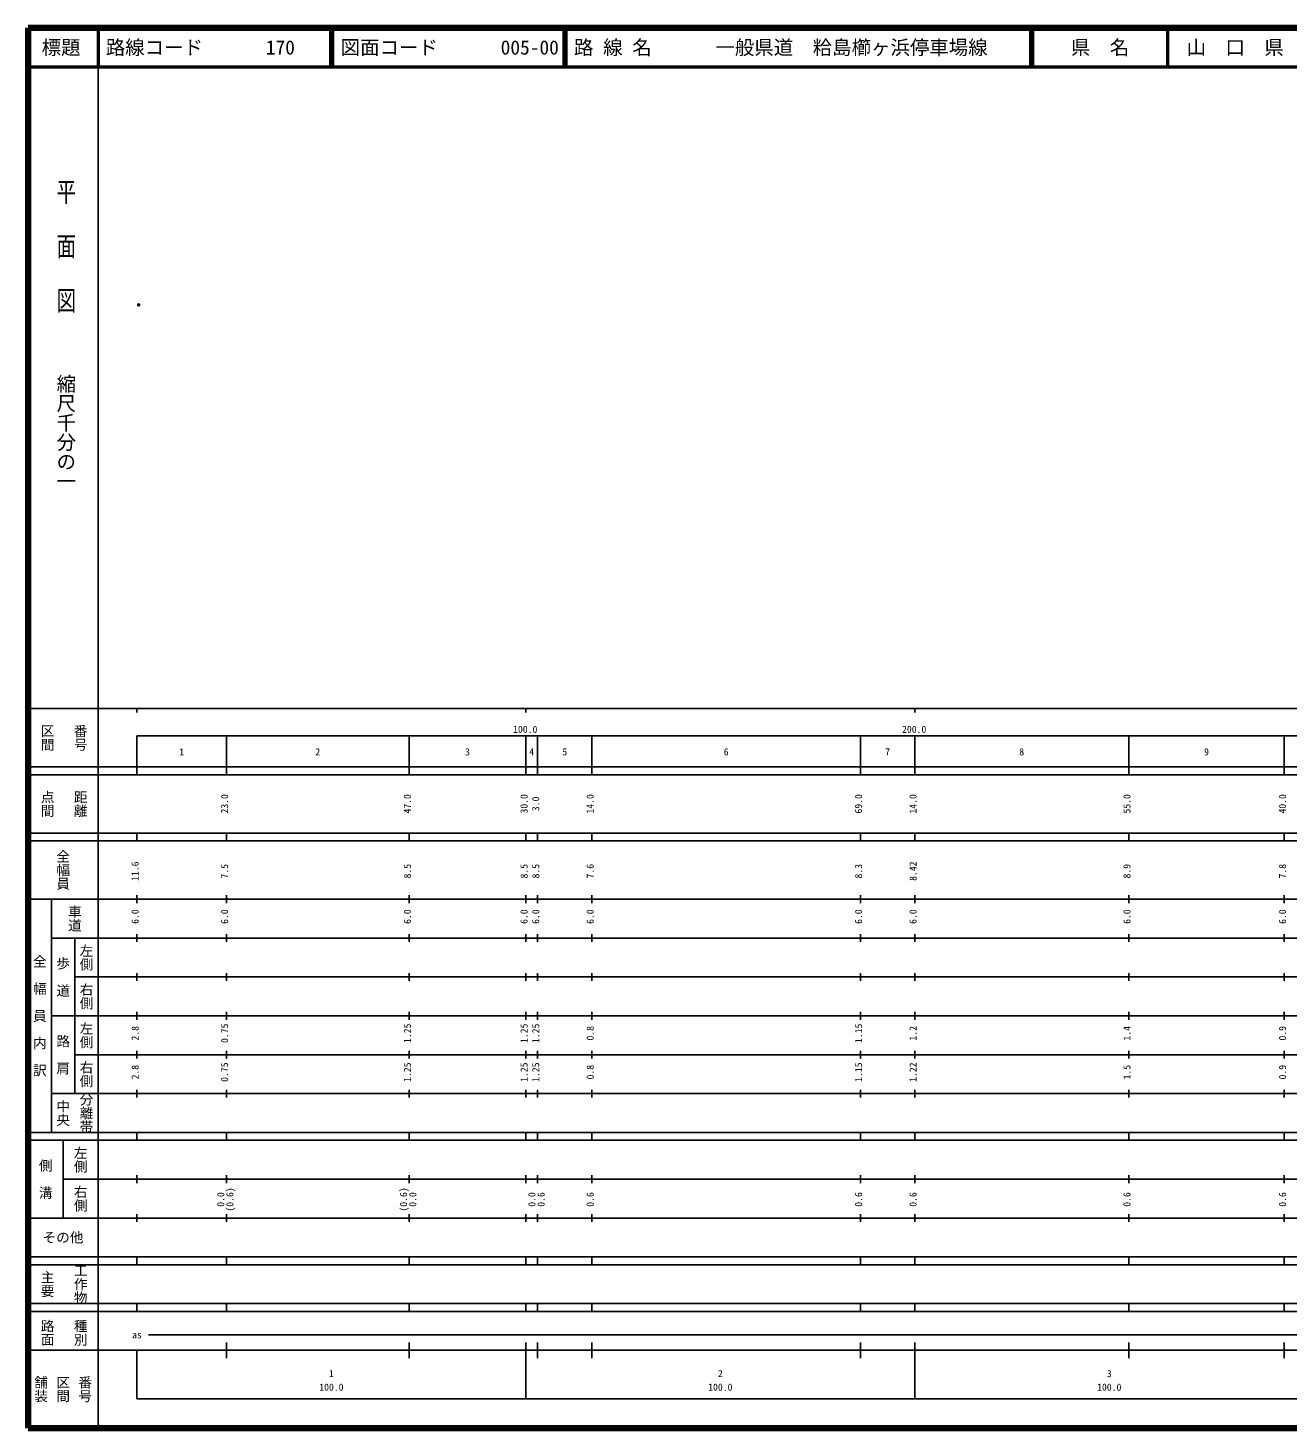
# Model space of a CAD drawing. Units: millimetres on the paper. Extents: x 40 to 680, y 20 to 380.
# Drawn here: x 40 to 363.9, y 20 to 380 of the extents above; entities that cross this region are included whole.
import ezdxf
from ezdxf.enums import TextEntityAlignment as Align

# ---------------------------------------------------------------- set-up
doc = ezdxf.new("R2010")
doc.units = ezdxf.units.MM
doc.header["$PDMODE"] = 32
doc.header["$PDSIZE"] = 0.5
doc.layers.add('M-OTRS', color=6, linetype='Continuous')
doc.layers.add('M-TTL-TXT', color=7, linetype='Continuous')
for name, color, linetype, lineweight in [('M-TTL', 2, 'Continuous', 140), ('M-TTL-BAND', 7, 'Continuous', 25), ('M-TTL-LINE', 7, 'Continuous', 50)]:
    doc.layers.add(name, color=color, linetype=linetype, lineweight=lineweight)
doc.styles.add('@ＭＳ ゴシック', font='')
doc.styles.add('ＭＳ ゴシック', font='')
doc.styles.get('@ＭＳ ゴシック').set_extended_font_data('@MS Gothic')
doc.styles.get('ＭＳ ゴシック').set_extended_font_data('MS Gothic')

msp = doc.modelspace()

# ---------------------------------------------------------------- linework, layer by layer
at = {"layer": 'M-OTRS'}
msp.add_point((68.451, 308.783), dxfattribs=at)
at = {"layer": 'M-TTL'}
for p, q in [((40, 380), (40, 20)), ((680, 380), (40, 380)), ((40, 20), (680, 20))]:
    msp.add_line(p, q, dxfattribs=at)
at = {"layer": 'M-TTL-BAND'}
for p, q in [((58, 370), (58, 20)), ((40, 205), (579, 205)), ((68, 205), (68, 204)), ((168, 205), (168, 204)), ((268, 205), (268, 204)), ((68, 198), (579, 198)), ((68, 198), (68, 188)), ((91, 188), (91, 198)), ((138, 188), (138, 198)), ((168, 188), (168, 198)), ((171, 188), (171, 198)), ((185, 188), (185, 198)), ((254, 188), (254, 198)), ((268, 188), (268, 198)), ((323, 188), (323, 198)), ((363, 188), (363, 198)), ((40, 190), (579, 190)), ((40, 188), (579, 188)), ((40, 173), (579, 173)), ((68, 171), (68, 173)), ((91, 171), (91, 173)), ((138, 171), (138, 173)), ((168, 171), (168, 173)), ((171, 171), (171, 173)), ((185, 171), (185, 173)), ((254, 171), (254, 173)), ((268, 171), (268, 173)), ((323, 171), (323, 173)), ((363, 171), (363, 173)), ((40, 171), (579, 171)), ((40, 156), (579, 156)), ((46, 96), (46, 156)), ((68, 155), (68, 157)), ((91, 155), (91, 157)), ((138, 155), (138, 157)), ((168, 155), (168, 157)), ((171, 155), (171, 157)), ((185, 155), (185, 157)), ((254, 155), (254, 157)), ((268, 155), (268, 157)), ((323, 155), (323, 157)), ((363, 155), (363, 157)), ((46, 146), (579, 146)), ((52, 146), (52, 106)), ((68, 145), (68, 147)), ((91, 145), (91, 147)), ((138, 145), (138, 147)), ((168, 145), (168, 147)), ((171, 145), (171, 147)), ((185, 145), (185, 147)), ((254, 145), (254, 147)), ((268, 145), (268, 147)), ((323, 145), (323, 147)), ((363, 145), (363, 147)), ((68, 135), (68, 137)), ((91, 135), (91, 137)), ((138, 135), (138, 137)), ((168, 135), (168, 137)), ((171, 135), (171, 137)), ((185, 135), (185, 137)), ((254, 135), (254, 137)), ((268, 135), (268, 137)), ((323, 135), (323, 137)), ((363, 135), (363, 137)), ((52, 136), (579, 136)), ((46, 126), (579, 126)), ((68, 125), (68, 127)), ((91, 125), (91, 127)), ((138, 125), (138, 127)), ((168, 125), (168, 127)), ((171, 125), (171, 127)), ((185, 125), (185, 127)), ((254, 125), (254, 127)), ((268, 125), (268, 127)), ((323, 125), (323, 127)), ((363, 125), (363, 127)), ((52, 116), (579, 116)), ((68, 115), (68, 117)), ((91, 115), (91, 117)), ((138, 115), (138, 117)), ((168, 115), (168, 117)), ((171, 115), (171, 117)), ((185, 115), (185, 117)), ((254, 115), (254, 117)), ((268, 115), (268, 117)), ((323, 115), (323, 117)), ((363, 115), (363, 117)), ((46, 106), (579, 106)), ((68, 105), (68, 107)), ((91, 105), (91, 107)), ((138, 105), (138, 107)), ((168, 105), (168, 107)), ((171, 105), (171, 107)), ((185, 105), (185, 107)), ((254, 105), (254, 107)), ((268, 105), (268, 107)), ((323, 105), (323, 107)), ((363, 105), (363, 107)), ((40, 96), (579, 96)), ((40, 94), (579, 94)), ((49, 94), (49, 74)), ((68, 94), (68, 96)), ((91, 94), (91, 96)), ((138, 94), (138, 96)), ((168, 94), (168, 96)), ((171, 94), (171, 96)), ((185, 94), (185, 96)), ((254, 94), (254, 96)), ((268, 94), (268, 96)), ((323, 94), (323, 96)), ((363, 94), (363, 96)), ((49, 84), (579, 84)), ((68, 83), (68, 85)), ((91, 83), (91, 85)), ((138, 83), (138, 85)), ((168, 83), (168, 85)), ((171, 83), (171, 85)), ((185, 83), (185, 85)), ((254, 83), (254, 85)), ((268, 83), (268, 85)), ((323, 83), (323, 85)), ((363, 83), (363, 85)), ((40, 74), (579, 74)), ((68, 73), (68, 75)), ((91, 73), (91, 75)), ((138, 73), (138, 75)), ((168, 73), (168, 75)), ((171, 73), (171, 75)), ((185, 73), (185, 75)), ((254, 73), (254, 75)), ((268, 73), (268, 75)), ((323, 73), (323, 75)), ((363, 73), (363, 75)), ((40, 64), (579, 64)), ((40, 62), (579, 62)), ((68, 62), (68, 64)), ((91, 62), (91, 64)), ((138, 62), (138, 64)), ((168, 62), (168, 64)), ((171, 62), (171, 64)), ((185, 62), (185, 64)), ((254, 62), (254, 64)), ((268, 62), (268, 64)), ((323, 62), (323, 64)), ((363, 62), (363, 64)), ((40, 52), (579, 52)), ((68, 50), (68, 52)), ((91, 50), (91, 52)), ((138, 50), (138, 52)), ((168, 50), (168, 52)), ((171, 50), (171, 52)), ((185, 50), (185, 52)), ((254, 50), (254, 52)), ((268, 50), (268, 52)), ((323, 50), (323, 52)), ((363, 50), (363, 52)), ((40, 50), (579, 50)), ((71, 44), (565, 44)), ((40, 40), (579, 40)), ((68, 40), (68, 27.5)), ((91, 38), (91, 42)), ((138, 38), (138, 42)), ((168, 27.5), (168, 42)), ((171, 38), (171, 42)), ((185, 38), (185, 42)), ((254, 38), (254, 42)), ((268, 27.5), (268, 42)), ((323, 38), (323, 42)), ((363, 38), (363, 42)), ((68, 27.5), (579, 27.5))]:
    msp.add_line(p, q, dxfattribs=at)
at = {"layer": 'M-TTL-LINE'}
for p, q in [((58, 380), (58, 370)), ((117.75, 380), (117.75, 370)), ((118.25, 380), (118.25, 370)), ((177.75, 380), (177.75, 370)), ((178.25, 380), (178.25, 370)), ((297.75, 380), (297.75, 370)), ((298.25, 380), (298.25, 370)), ((333, 380), (333, 370)), ((40, 370), (680, 370))]:
    msp.add_line(p, q, dxfattribs=at)

# ---------------------------------------------------------------- texts
at = {"layer": 'M-TTL-BAND', "style": '@ＭＳ ゴシック', "width": 1.4}
msp.add_text('平  面  図', height=3.666, rotation=270, dxfattribs=at).set_placement((49.777, 306.475), align=Align.MIDDLE_RIGHT)
at = {"layer": 'M-TTL-BAND', "style": '@ＭＳ ゴシック'}
msp.add_text('縮尺千分の一', height=3.666, rotation=270, dxfattribs=at).set_placement((49.777, 261.03), align=Align.MIDDLE_RIGHT)
for s, p in [('区間', (45, 197.5)), ('番号', (53.5, 197.5)), ('点間', (45, 180.5)), ('距離', (53.5, 180.5)), ('全幅員', (49, 163.5)), ('車道', (52, 151)), ('左側', (55, 141)), ('全\u3000幅\u3000員\u3000内\u3000訳', (43, 126)), ('歩\u3000道', (49, 136)), ('右側', (55, 131)), ('左側', (55, 121)), ('路\u3000肩', (49, 116)), ('右側', (55, 111)), ('分離帯', (55, 101)), ('中央', (49, 101)), ('左側', (53.5, 89)), ('側\u3000溝', (44.5, 84)), ('右側', (53.5, 79)), ('工作物', (53.5, 57)), ('主要', (45, 57)), ('路面', (45, 44.5)), ('種別', (53.5, 44.5)), ('舗装', (43.333, 30)), ('区間', (49, 30)), ('番号', (54.667, 30))]:
    msp.add_text(s, height=2.566, rotation=270, dxfattribs=at).set_placement(p, align=Align.MIDDLE_CENTER)
at = {"layer": 'M-TTL-BAND', "style": 'ＭＳ ゴシック'}
for s, p in [('100.0', (167.844, 198.195)), ('200.0', (267.844, 198.195)), ('1', (79.5, 192.405)), ('2', (114.5, 192.405)), ('3', (153, 192.405)), ('4', (169.5, 192.405)), ('5', (178, 192.405)), ('6', (219.5, 192.405)), ('7', (261, 192.405)), ('8', (295.5, 192.405)), ('9', (343, 192.405)), ('as', (68, 42.5)), ('1', (118, 32.523)), ('2', (218, 32.523)), ('3', (318, 32.523)), ('100.0', (118, 29.033)), ('100.0', (218, 29.033)), ('100.0', (318, 29.033))]:
    msp.add_text(s, height=1.833, dxfattribs=at).set_placement(p, align=Align.BOTTOM_CENTER)
for s, p in [('23.0', (92, 180.5)), ('47.0', (139, 180.5)), ('30.0', (169, 180.5)), ('3.0', (172, 180.5)), ('14.0', (186, 180.5)), ('69.0', (255, 180.5)), ('14.0', (269, 180.5)), ('55.0', (324, 180.5)), ('40.0', (364, 180.5)), ('11.6', (69, 163.174)), ('7.5', (92, 163.174)), ('8.5', (139, 163.174)), ('8.5', (169, 163.174)), ('8.5', (172, 163.174)), ('7.6', (186, 163.174)), ('8.3', (255, 163.174)), ('8.42', (269, 163.174)), ('8.9', (324, 163.174)), ('7.8', (364, 163.174)), ('6.0', (69, 151.5)), ('6.0', (92, 151.5)), ('6.0', (139, 151.5)), ('6.0', (169, 151.5)), ('6.0', (172, 151.5)), ('6.0', (186, 151.5)), ('6.0', (255, 151.5)), ('6.0', (269, 151.5)), ('6.0', (324, 151.5)), ('6.0', (364, 151.5)), ('2.8', (69, 121.5)), ('0.75', (92, 121.5)), ('1.25', (139, 121.5)), ('1.25', (169, 121.5)), ('1.25', (172, 121.5)), ('0.8', (186, 121.5)), ('1.15', (255, 121.5)), ('1.2', (269, 121.5)), ('1.4', (324, 121.5)), ('0.9', (364, 121.5)), ('2.8', (69, 111.5)), ('0.75', (92, 111.5)), ('1.25', (139, 111.5)), ('1.25', (169, 111.5)), ('1.25', (172, 111.5)), ('0.8', (186, 111.5)), ('1.15', (255, 111.5)), ('1.22', (269, 111.5)), ('1.5', (324, 111.5)), ('0.9', (364, 111.5)), ('0.0', (91, 78.764)), ('(0.6)', (93.37, 78.764)), ('(0.6)', (138, 78.764)), ('0.0', (140.37, 78.764)), ('0.0', (171, 78.764)), ('0.6', (173.37, 78.764)), ('0.6', (186, 78.764)), ('0.6', (255, 78.764)), ('0.6', (269, 78.764)), ('0.6', (324, 78.764)), ('0.6', (364, 78.764))]:
    msp.add_text(s, height=1.833, rotation=90, dxfattribs=at).set_placement(p, align=Align.BOTTOM_CENTER)
msp.add_text('その他', height=2.566, dxfattribs=at).set_placement((49, 69), align=Align.MIDDLE_CENTER)
at = {"layer": 'M-TTL-TXT', "style": 'ＭＳ ゴシック'}
for s, p in [('標題', (48.5, 375)), ('県\u3000名', (315.625, 375)), ('山\u3000口\u3000県', (350.375, 375))]:
    msp.add_text(s, height=3.666, dxfattribs=at).set_placement(p, align=Align.MIDDLE_CENTER)
for s, p in [('路線コード', (60, 375)), ('170', (101.142, 375)), ('図面コード', (120.38, 375)), ('005-00', (161.521, 375)), ('路 線 名', (180.38, 375)), ('一般県道\u3000粭島櫛ヶ浜停車場線', (216.734, 375))]:
    msp.add_text(s, height=3.666, dxfattribs=at).set_placement(p, align=Align.MIDDLE_LEFT)

doc.saveas('drawing.dxf')
